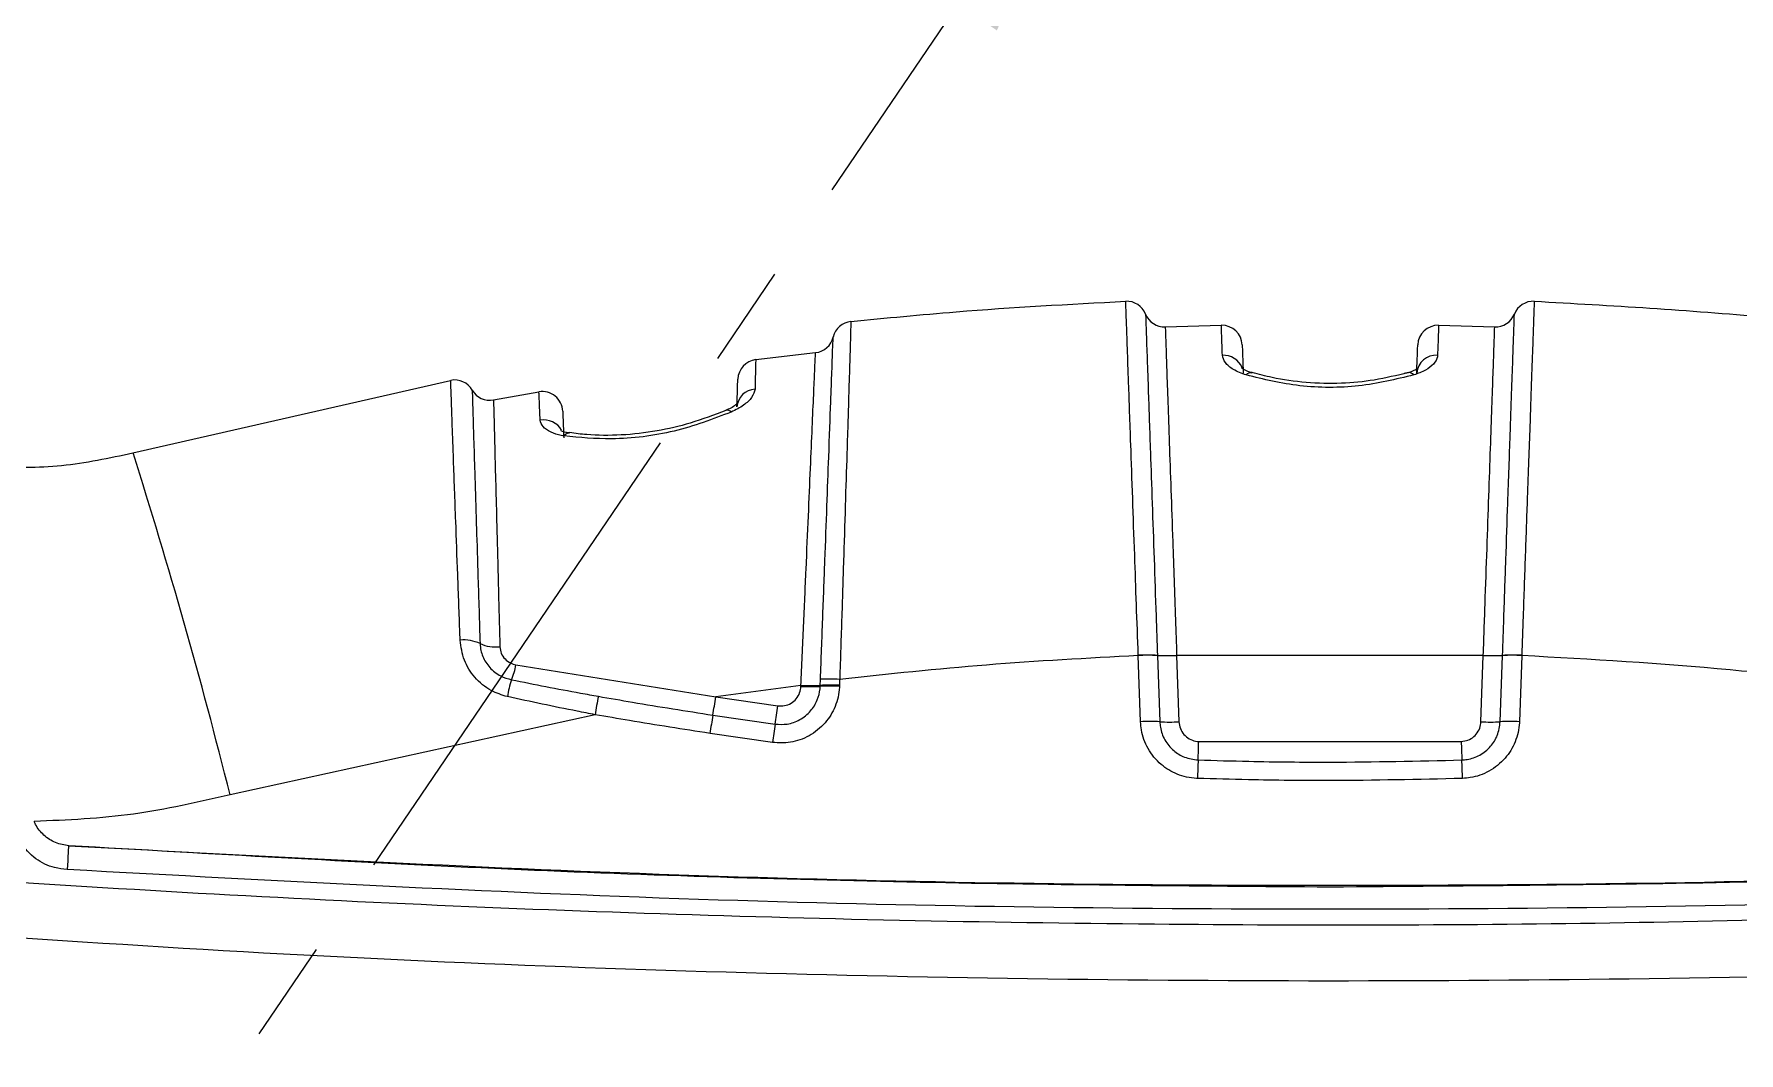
# Model space of a CAD drawing. Header units: millimetres. Extents: x 12 to 854, y 4 to 555.
# Drawn here: x 184.95 to 206.16, y 242.99 to 255.67 of the extents above; entities that cross this region are included whole.
import ezdxf

# ---------------------------------------------------------------- set-up
doc = ezdxf.new("R2010")
doc.units = ezdxf.units.MM
doc.linetypes.add('CENTER', pattern=[10.16, 6.35, -1.27, 1.27, -1.27])
doc.layers.add('DEFAULT_1', color=7, linetype='CENTER')
doc.dimstyles.new('SLDDIMSTYLE1', dxfattribs={"dimtxt": 0.18, "dimasz": 3.556, "dimexe": 0, "dimexo": 0.0625, "dimgap": 0, "dimtad": 0, "dimtih": 1, "dimtoh": 1, "dimdec": 0, "dimrnd": 1e-09, "dimzin": 0, "dimdsep": 46, "dimtxsty": 'Standard', "dimsah": 1, "dimcen": 0.09, "dimadec": 0, "dimazin": 0, "dimtfac": 3.556, "dimtdec": 0, "dimtofl": 0, "dimtmove": 0, "dimatfit": 3, "dimfxl": 1, "dimfrac": 2, "dimtolj": 1, "dimtzin": 0, "dimarcsym": 0})

msp = doc.modelspace()

# ---------------------------------------------------------------- linework, layer by layer
at = {"color": 7, "linetype": 'Continuous', "lineweight": 25}
for p, q in [((198.532, 252.344), (198.532, 252.344)), ((203.617, 252.344), (203.617, 252.344)), ((195.112, 252.093), (195.112, 252.093)), ((198.779, 252.184), (198.779, 252.184)), ((203.37, 252.184), (203.37, 252.184)), ((199.024, 252.025), (199.723, 252.045)), ((202.427, 252.045), (203.125, 252.025)), ((193.927, 251.617), (194.672, 251.705)), ((200.103, 251.454), (200.105, 251.453)), ((186.176, 250.456), (190.13, 251.359)), ((190.664, 251.115), (191.228, 251.215)), ((191.611, 250.703), (191.609, 250.703)), ((198.688, 247.933), (198.688, 247.936)), ((198.717, 247.109), (198.688, 247.933)), ((198.927, 247.935), (198.927, 247.933)), ((198.927, 247.933), (198.956, 247.109)), ((202.983, 247.935), (199.166, 247.935)), ((199.166, 247.935), (199.195, 247.108)), ((202.954, 247.108), (202.983, 247.935)), ((203.193, 247.109), (203.222, 247.933)), ((203.222, 247.933), (203.222, 247.935)), ((203.461, 247.933), (203.432, 247.109)), ((203.461, 247.936), (203.461, 247.933)), ((190.942, 247.818), (193.43, 247.418)), ((194.49, 247.561), (193.43, 247.418)), ((193.43, 247.418), (194.201, 247.306)), ((194.49, 247.549), (194.49, 247.561)), ((194.729, 247.549), (194.73, 247.561)), ((194.969, 247.562), (194.969, 247.55)), ((191.928, 247.196), (187.384, 246.199)), ((193.394, 247.191), (194.169, 247.078)), ((194.137, 246.85), (193.358, 246.963)), ((199.441, 246.863), (202.708, 246.863))]:
    msp.add_line(p, q, dxfattribs=at)
at = {"color": 8, "linetype": 'Continuous', "lineweight": 25}
msp.add_line((190.398, 251.237), (190.399, 251.211), dxfattribs=at)
at = {"color": 7, "linetype": 'Continuous', "lineweight": 25, "flags": 128}
msp.add_lwpolyline([(185.375, 245.565), (185.374, 245.559), (185.373, 245.541), (185.371, 245.513), (185.369, 245.475), (185.366, 245.429), (185.363, 245.377), (185.359, 245.323), (185.356, 245.268)], dxfattribs=at)
at = {"color": 7, "linetype": 'Continuous', "lineweight": 25}
for centre, radius, start, end in [((198.543, 252.09), 0.254, 21.7428, 92.5087), ((203.606, 252.09), 0.254, 87.4913, 158.2572), ((195.138, 251.84), 0.254, 95.8919, 166.6579), ((199.015, 252.278), 0.254, 201.7428, 272.0349), ((203.134, 252.278), 0.254, 267.9651, 338.2572), ((194.644, 251.957), 0.254, 276.366, 346.6579), ((199.728, 251.791), 0.254, 2, 91.3416), ((202.421, 251.791), 0.254, 88.6584, 178), ((202.397, 251.429), 0.243, 86.1241, 175.3289), ((193.958, 251.365), 0.254, 97.1104, 178), ((190.178, 251.11), 0.254, 30.0945, 100.8607), ((190.618, 251.365), 0.254, 210.0948, 280.3869), ((193.932, 251.01), 0.24, 93.308, 175.7895), ((191.271, 250.965), 0.254, 2, 99.8179), ((119.537, 229.25), 69.932, 14.02595, 17.65213), ((190.298, 247.672), 0.455, 64.1729, 96.251), ((190.69, 248.512), 0.472, 245.7015, 276.3903), ((198.801, 245.709), 2.23, 86.7608, 92.9113), ((198.802, 245.681), 2.255, 86.8317, 92.913), ((199.052, 250.187), 2.255, 266.8315, 272.9133), ((203.097, 250.187), 2.255, 267.0867, 273.1685), ((203.348, 245.709), 2.23, 87.0887, 93.2392), ((203.347, 245.681), 2.255, 87.087, 93.1683), ((192.581, 247.11), 1.773, 162.9062, 169.9163), ((190.129, 247.958), 0.826, 336.6629, 350.1956), ((194.844, 245.384), 2.256, 86.7497, 92.8378), ((205.349, 244.907), 13.616, 169.338, 170.3207), ((177.223, 249.864), 16.39, 350.6119, 351.4172), ((194.605, 249.82), 2.262, 267.0863, 273.1581), ((194.605, 249.808), 2.262, 267.0863, 273.1581), ((194.854, 245.291), 2.262, 87.0866, 93.1578), ((194.854, 245.303), 2.262, 87.0866, 93.1578), ((176.129, 249.753), 18.237, 351.5659, 352.2896), ((209.603, 244.511), 16.43, 170.6138, 171.4171), ((212.253, 244.397), 18.281, 171.5677, 172.2896), ((198.831, 244.857), 2.255, 86.8317, 92.913), ((199.081, 249.36), 2.255, 266.8315, 272.9133), ((203.069, 249.36), 2.255, 267.0867, 273.1685), ((203.318, 244.857), 2.255, 87.087, 93.1683), ((122.657, 249.313), 76.823, 358.00083, 358.17258), ((279.492, 249.313), 76.823, 181.82742, 181.99917), ((276.396, 243.947), 77.01, 178.00124, 178.17258), ((125.753, 243.947), 77.01, 1.82742, 1.99876)]:
    msp.add_arc(centre, radius, start, end, dxfattribs=at)
at = {"color": 8, "linetype": 'Continuous', "lineweight": 25}
for centre, radius, start, end in [((199.748, 251.419), 0.253, 22.5763, 92.7794), ((200.089, 251.383), 0.0722, 79.1426, 143.1896), ((202.06, 251.383), 0.0723, 36.8502, 100.5677), ((191.287, 250.61), 0.258, 29.6693, 99.5782), ((193.574, 250.918), 0.0683, 43.534, 106.7909), ((191.604, 250.631), 0.0725, 86.5001, 149.663)]:
    msp.add_arc(centre, radius, start, end, dxfattribs=at)
at = {"color": 7, "linetype": 'Continuous', "lineweight": 25}
for points, knots in [([(195.112, 252.093), (195.548, 252.135), (196.686, 252.246), (197.828, 252.307), (198.532, 252.344)], [0, 0, 0, 0, 0.383273, 1, 1, 1, 1]), ([(198.688, 247.936), (198.673, 248.358), (198.649, 249.037), (198.618, 249.907), (198.592, 250.651), (198.57, 251.284), (198.552, 251.779), (198.541, 252.099), (198.534, 252.305), (198.533, 252.331), (198.532, 252.344)], [0, 0, 0, 0, 0.179773, 0.289376, 0.402157, 0.555479, 0.665075, 0.777848, 0.88734, 1, 1, 1, 1]), ([(203.617, 252.344), (203.617, 252.344), (203.617, 252.344), (203.615, 252.297), (203.608, 252.099), (203.597, 251.774), (203.581, 251.337), (203.56, 250.728), (203.534, 250.001), (203.505, 249.187), (203.482, 248.519), (203.467, 248.097), (203.461, 247.936)], [0, 0, 0, 0, 0.001576, 0.11271, 0.223844, 0.334978, 0.446112, 0.55568, 0.708945, 0.820092, 0.931238, 1, 1, 1, 1]), ([(203.617, 252.344), (204.577, 252.29), (205.719, 252.226), (206.856, 252.111), (207.037, 252.093)], [0, 0, 0, 0, 0.840993, 1, 1, 1, 1]), ([(195.112, 252.093), (195.111, 252.059), (195.109, 252.005), (195.099, 251.656), (195.085, 251.211), (195.067, 250.612), (195.044, 249.893), (195.022, 249.183), (194.998, 248.424), (194.981, 247.899), (194.972, 247.636)], [0, 0, 0, 0, 0.17992, 0.290228, 0.40054, 0.552968, 0.665124, 0.777286, 0.888642, 1, 1, 1, 1]), ([(198.779, 252.184), (198.78, 252.172), (198.78, 252.147), (198.787, 251.951), (198.798, 251.641), (198.815, 251.165), (198.836, 250.554), (198.861, 249.838), (198.885, 249.15), (198.907, 248.506), (198.921, 248.099), (198.927, 247.935)], [0, 0, 0, 0, 0.111045, 0.22209, 0.333236, 0.444382, 0.597648, 0.708784, 0.81992, 0.927428, 1, 1, 1, 1]), ([(203.222, 247.935), (203.228, 248.091), (203.242, 248.494), (203.264, 249.137), (203.291, 249.922), (203.316, 250.626), (203.336, 251.21), (203.351, 251.634), (203.362, 251.944), (203.369, 252.146), (203.369, 252.171), (203.37, 252.184)], [0, 0, 0, 0, 0.0687461, 0.1782923, 0.2910154, 0.4442696, 0.5538358, 0.6633915, 0.7761252, 0.8864391, 1, 1, 1, 1]), ([(194.733, 247.637), (194.742, 247.89), (194.761, 248.394), (194.788, 249.123), (194.814, 249.803), (194.839, 250.49), (194.86, 251.059), (194.876, 251.486), (194.885, 251.751), (194.89, 251.881), (194.891, 251.894), (194.891, 251.899)], [0, 0, 0, 0, 0.11174, 0.223477, 0.335725, 0.447967, 0.600222, 0.710256, 0.820285, 0.931433, 1, 1, 1, 1]), ([(199.024, 252.025), (199.025, 252.013), (199.025, 251.989), (199.032, 251.798), (199.042, 251.502), (199.056, 251.093), (199.074, 250.591), (199.094, 250.006), (199.12, 249.274), (199.144, 248.567), (199.161, 248.084), (199.166, 247.935)], [0, 0, 0, 0, 0.111317, 0.222416, 0.333515, 0.444613, 0.555712, 0.666811, 0.777909, 0.931626, 1, 1, 1, 1]), ([(199.735, 251.672), (199.732, 251.758), (199.726, 251.934), (199.723, 252.033), (199.723, 252.042), (199.723, 252.045)], [0, 0, 0, 0, 0.396567, 0.804634, 1, 1, 1, 1]), ([(202.427, 252.045), (202.426, 252.033), (202.425, 252.01), (202.42, 251.856), (202.415, 251.717), (202.414, 251.672)], [0, 0, 0, 0, 0.396567, 0.804634, 1, 1, 1, 1]), ([(202.983, 247.935), (202.991, 248.177), (203.008, 248.661), (203.032, 249.357), (203.055, 250.008), (203.075, 250.592), (203.093, 251.095), (203.107, 251.501), (203.119, 251.838), (203.124, 252.005), (203.125, 252.02), (203.125, 252.025)], [0, 0, 0, 0, 0.111314, 0.222413, 0.333512, 0.444611, 0.55571, 0.666809, 0.777908, 0.931626, 1, 1, 1, 1]), ([(194.49, 247.561), (194.501, 247.808), (194.523, 248.302), (194.554, 249.014), (194.583, 249.678), (194.609, 250.275), (194.631, 250.785), (194.649, 251.195), (194.662, 251.492), (194.669, 251.651), (194.672, 251.701), (194.672, 251.704), (194.672, 251.705)], [0, 0, 0, 0, 0.112776, 0.225548, 0.338316, 0.451078, 0.563051, 0.675017, 0.785685, 0.896349, 0.971622, 1, 1, 1, 1]), ([(200.031, 251.426), (199.975, 251.447), (199.862, 251.49), (199.759, 251.582), (199.743, 251.641), (199.735, 251.672)], [0, 0, 0, 0, 0.328728, 0.662443, 1, 1, 1, 1]), ([(199.982, 251.8), (199.982, 251.797), (199.983, 251.788), (199.986, 251.697), (199.992, 251.532), (199.995, 251.448)], [0, 0, 0, 0, 0.195366, 0.591933, 1, 1, 1, 1]), ([(202.414, 251.672), (202.413, 251.665), (202.41, 251.629), (202.372, 251.565), (202.272, 251.483), (202.169, 251.445), (202.118, 251.426)], [0, 0, 0, 0, 0.075808, 0.405564, 0.704928, 1, 1, 1, 1]), ([(202.154, 251.448), (202.156, 251.491), (202.16, 251.619), (202.166, 251.765), (202.166, 251.788), (202.167, 251.8)], [0, 0, 0, 0, 0.195366, 0.591933, 1, 1, 1, 1]), ([(193.927, 251.617), (193.927, 251.605), (193.926, 251.582), (193.922, 251.43), (193.919, 251.293), (193.918, 251.25)], [0, 0, 0, 0, 0.398117, 0.807781, 1, 1, 1, 1]), ([(200.103, 251.455), (200.085, 251.46), (200.037, 251.474), (199.993, 251.498), (199.972, 251.519), (199.975, 251.514), (199.976, 251.513)], [0, 0, 0, 0, 0.220477, 0.60221, 0.939434, 1, 1, 1, 1]), ([(202.047, 251.455), (201.908, 251.421), (201.646, 251.357), (201.209, 251.314), (200.776, 251.324), (200.397, 251.378), (200.188, 251.435), (200.106, 251.458)], [0, 0, 0, 0, 0.226854, 0.430489, 0.645277, 0.861476, 1, 1, 1, 1]), ([(202.173, 251.513), (202.172, 251.513), (202.172, 251.512), (202.136, 251.486), (202.076, 251.46), (202.02, 251.448), (201.998, 251.443)], [0, 0, 0, 0, 0.194113, 0.466446, 0.78984, 1, 1, 1, 1]), ([(190.248, 248.124), (190.247, 248.152), (190.237, 248.432), (190.218, 248.947), (190.19, 249.693), (190.167, 250.324), (190.15, 250.812), (190.139, 251.125), (190.132, 251.322), (190.131, 251.347), (190.13, 251.359)], [0, 0, 0, 0, 0.014971, 0.151334, 0.28769, 0.472347, 0.605708, 0.739062, 0.869532, 1, 1, 1, 1]), ([(193.918, 251.25), (193.909, 251.216), (193.892, 251.152), (193.785, 251.047), (193.677, 250.992), (193.623, 250.965)], [0, 0, 0, 0, 0.361108, 0.683015, 1, 1, 1, 1]), ([(193.692, 251.028), (193.694, 251.069), (193.698, 251.195), (193.703, 251.339), (193.704, 251.362), (193.704, 251.374)], [0, 0, 0, 0, 0.192244, 0.590344, 1, 1, 1, 1]), ([(202.118, 251.426), (201.894, 251.372), (201.448, 251.264), (200.69, 251.266), (200.249, 251.373), (200.031, 251.426)], [0, 0, 0, 0, 0.3362775, 0.6713434, 1, 1, 1, 1]), ([(190.399, 251.211), (190.399, 251.203), (190.4, 251.18), (190.405, 251.005), (190.414, 250.7), (190.429, 250.223), (190.448, 249.614), (190.471, 248.87), (190.487, 248.361), (190.496, 248.082)], [0, 0, 0, 0, 0.081065, 0.219247, 0.360353, 0.501467, 0.696602, 0.833822, 1, 1, 1, 1]), ([(190.664, 251.115), (190.664, 251.103), (190.664, 251.08), (190.669, 250.892), (190.676, 250.596), (190.687, 250.193), (190.7, 249.69), (190.714, 249.164), (190.728, 248.61), (190.737, 248.246), (190.743, 248.043)], [0, 0, 0, 0, 0.12939, 0.262558, 0.391984, 0.52513, 0.655337, 0.789241, 0.88293, 1, 1, 1, 1]), ([(191.244, 250.864), (191.24, 250.948), (191.233, 251.117), (191.229, 251.205), (191.228, 251.213), (191.228, 251.215)], [0, 0, 0, 0, 0.407836, 0.827461, 1, 1, 1, 1]), ([(193.704, 251.079), (193.704, 251.079), (193.704, 251.078), (193.676, 251.051), (193.628, 251.016), (193.574, 250.994), (193.552, 250.985)], [0, 0, 0, 0, 0.165067, 0.43367, 0.764881, 1, 1, 1, 1]), ([(191.542, 250.667), (191.53, 250.669), (191.468, 250.679), (191.365, 250.713), (191.267, 250.782), (191.252, 250.837), (191.244, 250.864)], [0, 0, 0, 0, 0.064066, 0.336483, 0.666916, 1, 1, 1, 1]), ([(191.525, 250.974), (191.525, 250.972), (191.526, 250.965), (191.528, 250.883), (191.534, 250.724), (191.537, 250.643)], [0, 0, 0, 0, 0.172526, 0.580349, 1, 1, 1, 1]), ([(193.623, 250.965), (193.393, 250.877), (192.931, 250.701), (192.172, 250.606), (191.736, 250.648), (191.542, 250.667)], [0, 0, 0, 0, 0.356713, 0.713207, 1, 1, 1, 1]), ([(193.554, 250.984), (193.409, 250.929), (193.14, 250.826), (192.693, 250.72), (192.254, 250.671), (191.881, 250.672), (191.682, 250.698), (191.612, 250.708)], [0, 0, 0, 0, 0.2427049, 0.4500897, 0.6688304, 0.8847831, 1, 1, 1, 1]), ([(191.609, 250.704), (191.593, 250.706), (191.55, 250.711), (191.508, 250.729), (191.504, 250.733), (191.502, 250.734)], [0, 0, 0, 0, 0.23957, 0.625103, 1, 1, 1, 1]), ([(184.141, 250.323), (184.23, 250.313), (184.61, 250.27), (185.299, 250.27), (185.881, 250.394), (186.176, 250.456)], [0, 0, 0, 0, 0.131166, 0.559334, 1, 1, 1, 1]), ([(190.836, 247.421), (190.767, 247.442), (190.613, 247.49), (190.423, 247.653), (190.283, 247.874), (190.26, 248.04), (190.248, 248.124)], [0, 0, 0, 0, 0.2139769, 0.4805754, 0.7355618, 1, 1, 1, 1]), ([(190.496, 248.082), (190.496, 248.08), (190.498, 248.025), (190.522, 247.918), (190.611, 247.777), (190.739, 247.674), (190.841, 247.644), (190.887, 247.631)], [0, 0, 0, 0, 0.00969, 0.262486, 0.515589, 0.782727, 1, 1, 1, 1]), ([(190.743, 248.043), (190.746, 248.015), (190.754, 247.959), (190.803, 247.887), (190.869, 247.838), (190.92, 247.824), (190.942, 247.818)], [0, 0, 0, 0, 0.261483, 0.525061, 0.786497, 1, 1, 1, 1]), ([(198.688, 247.933), (198.058, 247.899), (196.816, 247.833), (195.58, 247.701), (194.972, 247.636)], [0, 0, 0, 0, 0.50786, 1, 1, 1, 1]), ([(207.177, 247.636), (206.803, 247.677), (205.568, 247.813), (204.327, 247.884), (203.461, 247.933)], [0, 0, 0, 0, 0.3025522, 1, 1, 1, 1]), ([(190.887, 247.631), (191.173, 247.575), (191.533, 247.504), (191.895, 247.439), (191.969, 247.426)], [0, 0, 0, 0, 0.794591, 1, 1, 1, 1]), ([(194.73, 247.561), (194.73, 247.565), (194.731, 247.591), (194.732, 247.616), (194.733, 247.637)], [0, 0, 0, 0, 0.152352, 1, 1, 1, 1]), ([(194.972, 247.636), (194.971, 247.615), (194.97, 247.591), (194.97, 247.566), (194.969, 247.562)], [0, 0, 0, 0, 0.8476568, 1, 1, 1, 1]), ([(191.928, 247.196), (191.853, 247.211), (191.488, 247.281), (191.125, 247.359), (190.836, 247.421)], [0, 0, 0, 0, 0.2052081, 1, 1, 1, 1]), ([(191.969, 247.426), (192.11, 247.401), (192.584, 247.318), (193.06, 247.243), (193.394, 247.191)], [0, 0, 0, 0, 0.298755, 1, 1, 1, 1]), ([(194.969, 247.55), (194.969, 247.546), (194.965, 247.46), (194.928, 247.296), (194.797, 247.082), (194.601, 246.924), (194.368, 246.839), (194.211, 246.846), (194.137, 246.85)], [0, 0, 0, 0, 0.009767, 0.211596, 0.405811, 0.617226, 0.818901, 1, 1, 1, 1]), ([(194.169, 247.078), (194.219, 247.076), (194.325, 247.071), (194.482, 247.128), (194.613, 247.234), (194.698, 247.371), (194.724, 247.478), (194.729, 247.536), (194.729, 247.547), (194.729, 247.549)], [0, 0, 0, 0, 0.18098, 0.382537, 0.59387, 0.788047, 0.95972, 0.990233, 1, 1, 1, 1]), ([(194.201, 247.306), (194.23, 247.305), (194.287, 247.303), (194.369, 247.336), (194.434, 247.392), (194.479, 247.466), (194.486, 247.522), (194.49, 247.549)], [0, 0, 0, 0, 0.201362, 0.402721, 0.604164, 0.805846, 1, 1, 1, 1]), ([(193.358, 246.963), (193.023, 247.015), (192.546, 247.09), (192.07, 247.172), (191.928, 247.196)], [0, 0, 0, 0, 0.701228, 1, 1, 1, 1]), ([(199.425, 246.403), (199.421, 246.403), (199.335, 246.406), (199.172, 246.442), (198.959, 246.572), (198.8, 246.765), (198.728, 246.959), (198.719, 247.075), (198.717, 247.109)], [0, 0, 0, 0, 0.011088, 0.235223, 0.446521, 0.681613, 0.905924, 1, 1, 1, 1]), ([(198.956, 247.109), (198.958, 247.086), (198.964, 247.007), (199.012, 246.876), (199.119, 246.747), (199.265, 246.656), (199.375, 246.641), (199.433, 246.633)], [0, 0, 0, 0, 0.094121, 0.318524, 0.553668, 0.76497, 1, 1, 1, 1]), ([(199.195, 247.108), (199.199, 247.08), (199.207, 247.023), (199.253, 246.948), (199.32, 246.893), (199.387, 246.867), (199.428, 246.864), (199.441, 246.863)], [0, 0, 0, 0, 0.224655, 0.449318, 0.673831, 0.89805, 1, 1, 1, 1]), ([(202.708, 246.863), (202.737, 246.867), (202.794, 246.874), (202.868, 246.92), (202.924, 246.987), (202.949, 247.054), (202.953, 247.095), (202.954, 247.108)], [0, 0, 0, 0, 0.223928, 0.447849, 0.671912, 0.896266, 1, 1, 1, 1]), ([(202.716, 246.633), (202.738, 246.635), (202.815, 246.64), (202.946, 246.687), (203.077, 246.793), (203.17, 246.94), (203.185, 247.051), (203.193, 247.109)], [0, 0, 0, 0, 0.089409, 0.31365, 0.548775, 0.764759, 1, 1, 1, 1]), ([(203.432, 247.109), (203.432, 247.105), (203.429, 247.019), (203.392, 246.855), (203.26, 246.641), (203.064, 246.483), (202.871, 246.414), (202.756, 246.405), (202.724, 246.403)], [0, 0, 0, 0, 0.010852, 0.235297, 0.451216, 0.686318, 0.910578, 1, 1, 1, 1]), ([(199.433, 246.633), (199.643, 246.627), (200.19, 246.611), (201.285, 246.6), (202.169, 246.62), (202.716, 246.633)], [0, 0, 0, 0, 0.192016, 0.500008, 1, 1, 1, 1]), ([(202.724, 246.403), (202.174, 246.39), (201.286, 246.37), (200.186, 246.381), (199.636, 246.397), (199.425, 246.403)], [0, 0, 0, 0, 0.499992, 0.807984, 1, 1, 1, 1]), ([(187.384, 246.199), (186.986, 246.107), (186.183, 245.92), (185.36, 245.885), (184.945, 245.867)], [0, 0, 0, 0, 0.496122, 1, 1, 1, 1]), ([(185.378, 245.565), (185.321, 245.574), (185.208, 245.593), (185.062, 245.69), (184.981, 245.791), (184.951, 245.855), (184.945, 245.867)], [0, 0, 0, 0, 0.3088738, 0.6177409, 0.9268008, 1, 1, 1, 1]), ([(179.859, 245.479), (179.859, 245.479), (181.969, 245.302), (186.193, 244.995), (192.539, 244.699), (198.723, 244.57), (204.741, 244.578), (210.592, 244.767), (216.447, 244.923), (220.337, 245.543), (222.29, 245.479), (222.29, 245.479)], [0, 0, 0, 0, 0, 0.149498, 0.299044, 0.44859, 0.586293, 0.723995, 0.861997, 1, 1, 1, 1, 1]), ([(185.356, 245.268), (185.304, 245.274), (185.166, 245.292), (184.948, 245.393), (184.832, 245.531), (184.771, 245.604)], [0, 0, 0, 0, 0.225691, 0.593819, 1, 1, 1, 1]), ([(185.375, 245.565), (187.988, 245.424), (193.218, 245.143), (201.072, 245.037), (208.929, 245.143), (214.158, 245.424), (216.774, 245.565)], [0, 0, 0, 0, 0.249877, 0.5, 0.749877, 1, 1, 1, 1]), ([(201.075, 245.049), (199.375, 245.062), (195.907, 245.088), (190.673, 245.258), (187.143, 245.463), (185.378, 245.565)], [0, 0, 0, 0, 0.324651, 0.66225, 1, 1, 1, 1]), ([(216.771, 245.565), (215.074, 245.466), (211.613, 245.265), (206.379, 245.09), (202.843, 245.063), (201.075, 245.049)], [0, 0, 0, 0, 0.324651, 0.66225, 1, 1, 1, 1]), ([(216.793, 245.268), (214.177, 245.127), (208.941, 244.845), (201.077, 244.739), (193.211, 244.844), (187.975, 245.126), (185.356, 245.268)], [0, 0, 0, 0, 0.2498768, 0.5, 0.7498768, 1, 1, 1, 1]), ([(222.349, 244.78), (218.829, 244.524), (212.654, 244.074), (203.801, 243.854), (195.803, 243.894), (187.797, 244.176), (182.466, 244.578), (179.8, 244.78)], [0, 0, 0, 0, 0.248505, 0.435999, 0.623492, 0.811746, 1, 1, 1, 1])]:
    msp.add_open_spline(points, degree=3, knots=knots, dxfattribs=at)

# ---------------------------------------------------------------- leaders
at = {"layer": 'DEFAULT_1'}
msp.add_leader([(198.441, 258.987), (168.518, 214.891)], dimstyle='SLDDIMSTYLE1', dxfattribs=at)

doc.saveas('drawing.dxf')
